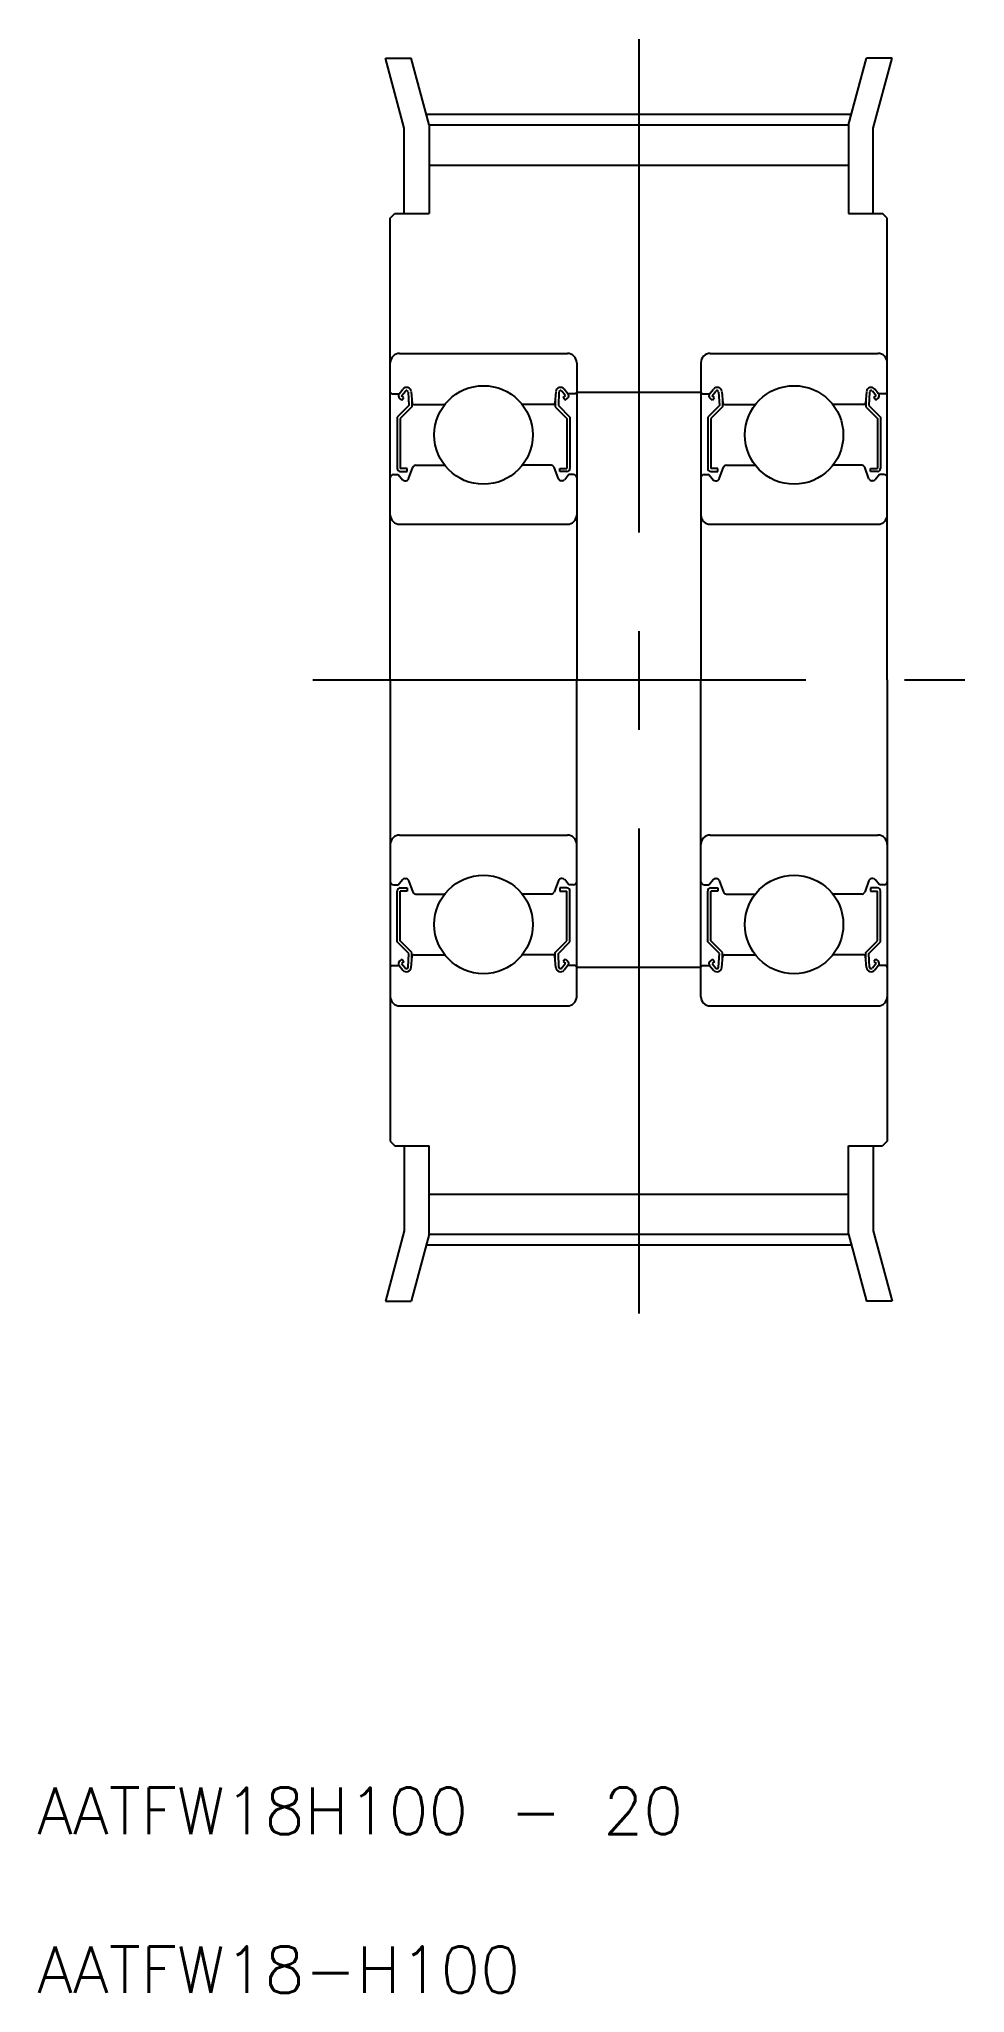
# Model space of a CAD drawing. Extents: x 22 to 82, y 0 to 126.
import ezdxf
from ezdxf.enums import TextEntityAlignment as Align

# ---------------------------------------------------------------- set-up
doc = ezdxf.new("R2010")
doc.units = 0
doc.linetypes.add('CENTER', pattern=[50.8, 31.75, -6.35, 6.35, -6.35])
doc.layers.get('0').update_dxf_attribs({"linetype": 'CONTINUOUS'})
doc.layers.add('CENTER', color=1, linetype='CONTINUOUS')
doc.styles.get("Standard").update_dxf_attribs({"font": 'txt.shx', "bigfont": 'bigfont.shx'})

msp = doc.modelspace()

# ---------------------------------------------------------------- linework, layer by layer
at = {"color": 7, "linetype": 'CONTINUOUS'}
for p, q in [((45.5, 120.32), (44.29, 124.83)), ((44.29, 124.83), (45.95, 124.83)), ((47.1, 120.53), (45.95, 124.83)), ((74.1, 120.53), (75.26, 124.83)), ((76.91, 124.83), (75.26, 124.83)), ((75.7, 120.32), (76.91, 124.83)), ((45.5, 114.83), (45.5, 120.32)), ((47.1, 120.53), (74.1, 120.53)), ((47.1, 120.53), (47.1, 114.83)), ((74.1, 120.53), (74.1, 114.83)), ((75.7, 114.83), (75.7, 120.32)), ((47.1, 117.94), (74.1, 117.94)), ((44.6, 114.53), (44.9, 114.83)), ((44.6, 84.83), (44.6, 114.53)), ((44.9, 114.83), (47.1, 114.83)), ((74.1, 114.83), (76.3, 114.83)), ((76.6, 114.53), (76.3, 114.83)), ((76.6, 84.83), (76.6, 114.53)), ((45.2, 105.83), (56, 105.83)), ((65.2, 105.83), (76, 105.83)), ((56.6, 105.23), (56.6, 84.83)), ((64.6, 105.23), (64.6, 84.83)), ((44.7, 103.23), (45.16, 103.23)), ((45.16, 103.23), (45.41, 103.53)), ((45.32, 103.1), (45.57, 103.4)), ((45.74, 103.34), (45.79, 102.47)), ((45.94, 103.36), (46.01, 102.62)), ((55.26, 103.36), (55.2, 102.62)), ((55.46, 103.34), (55.42, 102.47)), ((55.89, 103.1), (55.64, 103.4)), ((56.04, 103.23), (55.79, 103.53)), ((56.5, 103.23), (56.04, 103.23)), ((56.6, 103.33), (64.6, 103.33)), ((64.7, 103.23), (65.16, 103.23)), ((65.16, 103.23), (65.41, 103.53)), ((65.32, 103.1), (65.57, 103.4)), ((65.74, 103.34), (65.79, 102.47)), ((65.94, 103.36), (66.01, 102.62)), ((75.26, 103.36), (75.2, 102.62)), ((75.46, 103.34), (75.42, 102.47)), ((75.89, 103.1), (75.64, 103.4)), ((76.04, 103.23), (75.79, 103.53)), ((76.5, 103.23), (76.04, 103.23)), ((45.79, 102.47), (45.04, 101.72)), ((45.34, 102.82), (45.19, 102.95)), ((45.99, 102.38), (45.24, 101.63)), ((45.47, 102.98), (45.32, 103.1)), ((45.34, 102.82), (45.47, 102.98)), ((45.99, 102.85), (45.99, 102.38)), ((46.11, 102.53), (48.1, 102.53)), ((55.1, 102.53), (53.11, 102.53)), ((55.22, 102.85), (55.22, 102.38)), ((55.22, 102.38), (55.97, 101.63)), ((55.42, 102.47), (56.17, 101.72)), ((55.74, 102.98), (55.89, 103.1)), ((55.86, 102.82), (55.74, 102.98)), ((55.86, 102.82), (56.02, 102.95)), ((65.79, 102.47), (65.04, 101.72)), ((65.34, 102.82), (65.19, 102.95)), ((65.99, 102.38), (65.24, 101.63)), ((65.47, 102.98), (65.32, 103.1)), ((65.34, 102.82), (65.47, 102.98)), ((65.99, 102.85), (65.99, 102.38)), ((66.11, 102.53), (68.1, 102.53)), ((75.1, 102.53), (73.11, 102.53)), ((75.22, 102.85), (75.22, 102.38)), ((75.22, 102.38), (75.97, 101.63)), ((75.42, 102.47), (76.17, 101.72)), ((75.74, 102.98), (75.89, 103.1)), ((75.86, 102.82), (75.74, 102.98)), ((75.86, 102.82), (76.02, 102.95)), ((45.04, 101.72), (45.04, 98.43)), ((45.24, 101.63), (45.24, 98.43)), ((55.97, 101.63), (55.97, 98.43)), ((56.17, 101.72), (56.17, 98.43)), ((65.04, 101.72), (65.04, 98.43)), ((65.24, 101.63), (65.24, 98.43)), ((75.97, 101.63), (75.97, 98.43)), ((76.17, 101.72), (76.17, 98.43)), ((45.69, 98.43), (45.24, 98.43)), ((45.24, 98.23), (45.69, 98.23)), ((45.69, 98.23), (45.69, 98.43)), ((45.78, 97.76), (46.05, 98.5)), ((46.24, 98.63), (48.1, 98.63)), ((54.96, 98.63), (53.11, 98.63)), ((55.42, 97.76), (55.15, 98.5)), ((55.52, 98.43), (55.97, 98.43)), ((55.52, 98.23), (55.52, 98.43)), ((55.97, 98.23), (55.52, 98.23)), ((65.69, 98.43), (65.24, 98.43)), ((65.24, 98.23), (65.69, 98.23)), ((65.69, 98.23), (65.69, 98.43)), ((65.78, 97.76), (66.05, 98.5)), ((66.24, 98.63), (68.1, 98.63)), ((74.96, 98.63), (73.11, 98.63)), ((75.42, 97.76), (75.15, 98.5)), ((75.52, 98.23), (75.52, 98.43)), ((75.52, 98.43), (75.97, 98.43)), ((75.97, 98.23), (75.52, 98.23)), ((44.8, 98.03), (45.1, 98.03)), ((45.1, 98.03), (45.38, 97.7)), ((45.53, 97.63), (45.6, 97.63)), ((55.67, 97.63), (55.61, 97.63)), ((56.1, 98.03), (55.83, 97.7)), ((56.4, 98.03), (56.1, 98.03)), ((64.8, 98.03), (65.1, 98.03)), ((65.1, 98.03), (65.38, 97.7)), ((65.53, 97.63), (65.6, 97.63)), ((75.67, 97.63), (75.61, 97.63)), ((76.1, 98.03), (75.83, 97.7)), ((76.4, 98.03), (76.1, 98.03)), ((45.2, 94.83), (56, 94.83)), ((65.2, 94.83), (76, 94.83)), ((44.6, 84.83), (44.6, 55.13)), ((56.6, 64.43), (56.6, 84.83)), ((64.6, 64.43), (64.6, 84.83)), ((76.6, 84.83), (76.6, 55.13)), ((45.2, 74.83), (56, 74.83)), ((65.2, 74.83), (76, 74.83)), ((45.1, 71.63), (45.38, 71.96)), ((45.53, 72.03), (45.6, 72.03)), ((45.78, 71.9), (46.05, 71.16)), ((55.42, 71.9), (55.15, 71.16)), ((55.67, 72.03), (55.61, 72.03)), ((56.1, 71.63), (55.83, 71.96)), ((65.1, 71.63), (65.38, 71.96)), ((65.53, 72.03), (65.6, 72.03)), ((65.78, 71.9), (66.05, 71.16)), ((75.42, 71.9), (75.15, 71.16)), ((75.67, 72.03), (75.61, 72.03)), ((76.1, 71.63), (75.83, 71.96)), ((44.8, 71.63), (45.1, 71.63)), ((45.04, 67.95), (45.04, 71.23)), ((45.24, 71.43), (45.69, 71.43)), ((45.24, 68.03), (45.24, 71.23)), ((45.69, 71.23), (45.24, 71.23)), ((45.69, 71.43), (45.69, 71.23)), ((46.24, 71.03), (48.1, 71.03)), ((54.96, 71.03), (53.11, 71.03)), ((55.97, 71.43), (55.52, 71.43)), ((55.52, 71.43), (55.52, 71.23)), ((55.52, 71.23), (55.97, 71.23)), ((55.97, 68.03), (55.97, 71.23)), ((56.4, 71.63), (56.1, 71.63)), ((56.17, 67.95), (56.17, 71.23)), ((64.8, 71.63), (65.1, 71.63)), ((65.04, 67.95), (65.04, 71.23)), ((65.24, 71.43), (65.69, 71.43)), ((65.69, 71.23), (65.24, 71.23)), ((65.24, 68.03), (65.24, 71.23)), ((65.69, 71.43), (65.69, 71.23)), ((66.24, 71.03), (68.1, 71.03)), ((74.96, 71.03), (73.11, 71.03)), ((75.52, 71.43), (75.52, 71.23)), ((75.97, 71.43), (75.52, 71.43)), ((75.52, 71.23), (75.97, 71.23)), ((75.97, 68.03), (75.97, 71.23)), ((76.4, 71.63), (76.1, 71.63)), ((76.17, 67.95), (76.17, 71.23)), ((45.79, 67.2), (45.04, 67.95)), ((45.99, 67.28), (45.24, 68.03)), ((55.22, 67.28), (55.97, 68.03)), ((55.42, 67.2), (56.17, 67.95)), ((65.79, 67.2), (65.04, 67.95)), ((65.99, 67.28), (65.24, 68.03)), ((75.22, 67.28), (75.97, 68.03)), ((75.42, 67.2), (76.17, 67.95)), ((45.34, 66.84), (45.19, 66.71)), ((45.47, 66.69), (45.32, 66.56)), ((45.34, 66.84), (45.47, 66.69)), ((45.74, 66.32), (45.79, 67.2)), ((45.94, 66.3), (46.01, 67.04)), ((45.99, 66.81), (45.99, 67.28)), ((46.11, 67.13), (48.1, 67.13)), ((55.1, 67.13), (53.11, 67.13)), ((55.26, 66.3), (55.2, 67.04)), ((55.22, 66.81), (55.22, 67.28)), ((55.46, 66.32), (55.42, 67.2)), ((55.86, 66.84), (55.74, 66.69)), ((55.74, 66.69), (55.89, 66.56)), ((55.86, 66.84), (56.02, 66.71)), ((65.34, 66.84), (65.19, 66.71)), ((65.47, 66.69), (65.32, 66.56)), ((65.34, 66.84), (65.47, 66.69)), ((65.74, 66.32), (65.79, 67.2)), ((65.94, 66.3), (66.01, 67.04)), ((65.99, 66.81), (65.99, 67.28)), ((66.11, 67.13), (68.1, 67.13)), ((75.1, 67.13), (73.11, 67.13)), ((75.26, 66.3), (75.2, 67.04)), ((75.22, 66.81), (75.22, 67.28)), ((75.46, 66.32), (75.42, 67.2)), ((75.86, 66.84), (75.74, 66.69)), ((75.74, 66.69), (75.89, 66.56)), ((75.86, 66.84), (76.02, 66.71)), ((44.7, 66.43), (45.16, 66.43)), ((45.16, 66.43), (45.41, 66.13)), ((45.32, 66.56), (45.57, 66.26)), ((55.89, 66.56), (55.64, 66.26)), ((56.04, 66.43), (55.79, 66.13)), ((56.5, 66.43), (56.04, 66.43)), ((56.6, 66.33), (64.6, 66.33)), ((64.7, 66.43), (65.16, 66.43)), ((65.16, 66.43), (65.41, 66.13)), ((65.32, 66.56), (65.57, 66.26)), ((75.89, 66.56), (75.64, 66.26)), ((76.04, 66.43), (75.79, 66.13)), ((76.5, 66.43), (76.04, 66.43)), ((45.2, 63.83), (56, 63.83)), ((65.2, 63.83), (76, 63.83)), ((44.6, 55.13), (44.9, 54.83)), ((44.9, 54.83), (47.1, 54.83)), ((45.5, 54.83), (45.5, 49.35)), ((47.1, 49.14), (47.1, 54.83)), ((74.1, 49.14), (74.1, 54.83)), ((74.1, 54.83), (76.3, 54.83)), ((75.7, 54.83), (75.7, 49.35)), ((76.6, 55.13), (76.3, 54.83)), ((47.1, 51.73), (74.1, 51.73)), ((45.5, 49.35), (44.29, 44.83)), ((47.1, 49.14), (45.95, 44.83)), ((47.1, 49.14), (74.1, 49.14)), ((74.1, 49.14), (75.26, 44.83)), ((75.7, 49.35), (76.91, 44.83)), ((44.29, 44.83), (45.95, 44.83)), ((76.91, 44.83), (75.26, 44.83))]:
    msp.add_line(p, q, dxfattribs=at)
for centre in [(50.6, 100.58), (70.6, 100.58), (50.6, 69.08), (70.6, 69.08)]:
    msp.add_circle(centre, 3.17, dxfattribs=at)
for centre, radius, start, end in [((45.2, 105.23), 0.6, 90, 180), ((56, 105.23), 0.6, 0, 90), ((65.2, 105.23), 0.6, 90, 180), ((76, 105.23), 0.6, 0, 90), ((44.7, 103.33), 0.1, 180, 270), ((45.32, 103.1), 0.2, 140.002, 230.0826), ((45.64, 103.34), 0.3, 4.9967, 140.002), ((45.64, 103.34), 0.1, 2.8198, 140.0002), ((55.56, 103.34), 0.3, 39.998, 175.0033), ((55.56, 103.34), 0.1, 39.9998, 177.1802), ((55.89, 103.1), 0.2, 309.9174, 39.998), ((56.5, 103.33), 0.1, 270, 0), ((64.7, 103.33), 0.1, 180, 270), ((65.32, 103.1), 0.2, 140.002, 230.0826), ((65.64, 103.34), 0.3, 4.9967, 140.002), ((65.64, 103.34), 0.1, 2.8198, 140.0002), ((75.56, 103.34), 0.3, 39.998, 175.0033), ((75.56, 103.34), 0.1, 39.9998, 177.1802), ((75.89, 103.1), 0.2, 309.9174, 39.998), ((76.5, 103.33), 0.1, 270, 0), ((46.11, 102.63), 0.1, 184.9967, 270), ((55.1, 102.63), 0.1, 270, 355.0033), ((66.11, 102.63), 0.1, 184.9967, 270), ((75.1, 102.63), 0.1, 270, 355.0033), ((45.24, 98.43), 0.2, 180, 270), ((46.24, 98.43), 0.2, 90, 159.9914), ((54.96, 98.43), 0.2, 20.0086, 90), ((55.97, 98.43), 0.2, 270, 0), ((65.24, 98.43), 0.2, 180, 270), ((66.24, 98.43), 0.2, 90, 159.9914), ((74.96, 98.43), 0.2, 20.0086, 90), ((75.97, 98.43), 0.2, 270, 0), ((44.8, 97.83), 0.2, 90, 180), ((45.53, 97.83), 0.2, 219.9945, 270), ((45.6, 97.83), 0.2, 270, 339.9914), ((55.61, 97.83), 0.2, 200.0086, 270), ((55.67, 97.83), 0.2, 270, 320.0055), ((56.4, 97.83), 0.2, 0, 90), ((64.8, 97.83), 0.2, 90, 180), ((65.53, 97.83), 0.2, 219.9945, 270), ((65.6, 97.83), 0.2, 270, 339.9914), ((75.61, 97.83), 0.2, 200.0086, 270), ((75.67, 97.83), 0.2, 270, 320.0055), ((76.4, 97.83), 0.2, 0, 90), ((45.2, 95.43), 0.6, 180, 270), ((56, 95.43), 0.6, 270, 0), ((65.2, 95.43), 0.6, 180, 270), ((76, 95.43), 0.6, 270, 0), ((45.2, 74.23), 0.6, 90, 180), ((56, 74.23), 0.6, 0, 90), ((65.2, 74.23), 0.6, 90, 180), ((76, 74.23), 0.6, 0, 90), ((44.8, 71.83), 0.2, 180, 270), ((45.53, 71.83), 0.2, 90, 140.0055), ((45.6, 71.83), 0.2, 20.0086, 90), ((55.61, 71.83), 0.2, 90, 159.9914), ((55.67, 71.83), 0.2, 39.9945, 90), ((56.4, 71.83), 0.2, 270, 0), ((64.8, 71.83), 0.2, 180, 270), ((65.53, 71.83), 0.2, 90, 140.0055), ((65.6, 71.83), 0.2, 20.0086, 90), ((75.61, 71.83), 0.2, 90, 159.9914), ((75.67, 71.83), 0.2, 39.9945, 90), ((76.4, 71.83), 0.2, 270, 0), ((45.24, 71.23), 0.2, 90, 180), ((46.24, 71.23), 0.2, 200.0086, 270), ((54.96, 71.23), 0.2, 270, 339.9914), ((55.97, 71.23), 0.2, 0, 90), ((65.24, 71.23), 0.2, 90, 180), ((66.24, 71.23), 0.2, 200.0086, 270), ((74.96, 71.23), 0.2, 270, 339.9914), ((75.97, 71.23), 0.2, 0, 90), ((45.32, 66.56), 0.2, 129.9174, 219.998), ((46.11, 67.03), 0.1, 90, 175.0033), ((55.1, 67.03), 0.1, 4.9967, 90), ((55.89, 66.56), 0.2, 320.002, 50.0826), ((65.32, 66.56), 0.2, 129.9174, 219.998), ((66.11, 67.03), 0.1, 90, 175.0033), ((75.1, 67.03), 0.1, 4.9967, 90), ((75.89, 66.56), 0.2, 320.002, 50.0826), ((44.7, 66.33), 0.1, 90, 180), ((45.64, 66.33), 0.3, 219.998, 355.0033), ((45.64, 66.33), 0.1, 219.9998, 357.1802), ((55.56, 66.33), 0.3, 184.9967, 320.002), ((55.56, 66.33), 0.1, 182.8198, 320.0002), ((56.5, 66.33), 0.1, 0, 90), ((64.7, 66.33), 0.1, 90, 180), ((65.64, 66.33), 0.3, 219.998, 355.0033), ((65.64, 66.33), 0.1, 219.9998, 357.1802), ((75.56, 66.33), 0.3, 184.9967, 320.002), ((75.56, 66.33), 0.1, 182.8198, 320.0002), ((76.5, 66.33), 0.1, 0, 90), ((45.2, 64.43), 0.6, 180, 270), ((56, 64.43), 0.6, 270, 0), ((65.2, 64.43), 0.6, 180, 270), ((76, 64.43), 0.6, 270, 0)]:
    msp.add_arc(centre, radius, start, end, dxfattribs=at)
at = {"layer": 'CENTER', "color": 1, "linetype": 'CENTER'}
for p, q in [((60.6, 126.06), (60.6, 44.03)), ((46.92, 121.22), (74.29, 121.22)), ((39.6, 84.83), (81.6, 84.83)), ((46.92, 48.45), (74.29, 48.45))]:
    msp.add_line(p, q, dxfattribs=at)

# ---------------------------------------------------------------- texts
at = {"color": 7, "linetype": 'CONTINUOUS'}
for s, p in [('AATFW18H100 - 20', (21.85, 9.63)), ('AATFW18-H100', (21.85, -0.59))]:
    msp.add_text(s, height=3, dxfattribs=at).set_placement(p, align=Align.BOTTOM_LEFT)

doc.saveas('drawing.dxf')
